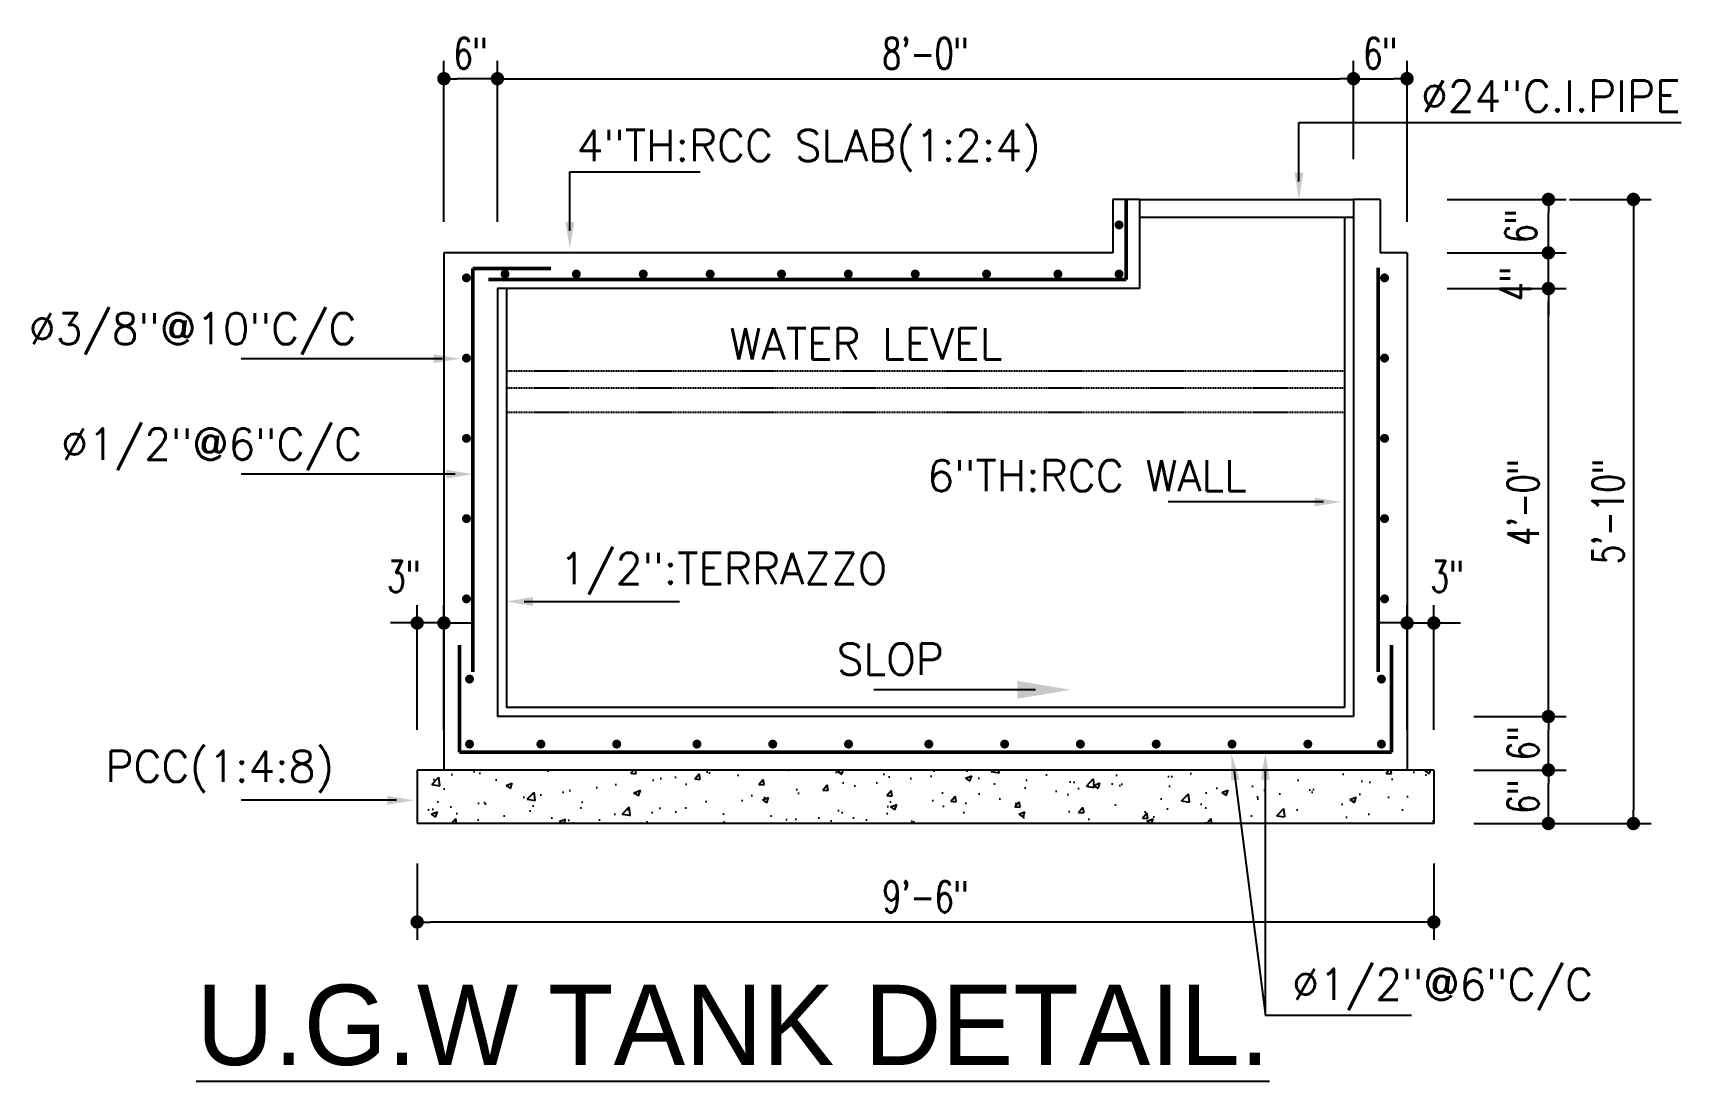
# Model space of a CAD drawing. Header units: millimetres. Extents: x -1636 to 265439, y -57189 to 32701.
# Drawn here: x 2659.4 to 3029.1, y -223.8 to 11.3 of the extents above; entities that cross this region are included whole.
import ezdxf

# ---------------------------------------------------------------- set-up
doc = ezdxf.new("R2010")
doc.units = ezdxf.units.MM
doc.linetypes.add('HIDDEN', pattern=[0.375, 0.25, -0.125])
for name, color, linetype, lineweight in [('DIM', 7, 'Continuous', 25), ('WALL', 5, 'Continuous', 50), ('WINDOW', 2, 'Continuous', 25)]:
    doc.layers.add(name, color=color, linetype=linetype, lineweight=lineweight)
for name, color, linetype in [('Hatch', 22, 'Continuous'), ('HIDDEN', 2, 'HIDDEN'), ('Rechrge pit', 7, 'Continuous'), ('Section', 242, 'Continuous'), ('Text', 170, 'Continuous')]:
    doc.layers.add(name, color=color, linetype=linetype)
doc.styles.add('STYLE2', font='romans.shx', dxfattribs={"width": 0.7})
doc.dimstyles.new('QASIM', dxfattribs={"dimtxt": 7, "dimasz": 3, "dimexe": 4, "dimexo": 9, "dimgap": 1.5, "dimtad": 1, "dimdec": 3, "dimlfac": 0.5, "dimzin": 3, "dimdsep": 46, "dimlunit": 4, "dimtxsty": 'STYLE2', "dimblk1": 'DOT', "dimblk2": 'DOT', "dimsah": 1, "dimcen": 0, "dimclrd": 252, "dimclre": 252, "dimclrt": 7, "dimadec": 0, "dimazin": 0, "dimtfac": 1, "dimtdec": 0, "dimtmove": 2, "dimatfit": 3, "dimldrblk": 'DOT', "dimfxl": 0, "dimtolj": 1, "dimtzin": 3, "dimarcsym": 0})

# ---------------------------------------------------------------- blocks, each defined once
blk = doc.blocks.new('_Dot')
at = {"color": 0, "linetype": 'ByBlock', "lineweight": -2}
blk.add_line((-0.5, 0), (-1, 0), dxfattribs=at)
at = {"color": 0, "linetype": 'ByBlock', "const_width": 0.5}
blk.add_lwpolyline([(-0.25, 0, 1), (0.25, 0, 1)], format="xyb", close=True, dxfattribs=at)
blk = doc.blocks.new('*D229')
at = {"layer": 'Defpoints', "color": 0}
for p in [(2880.82, 2961.3), (2912.52, 2961.3), (2880.82, 2953.3)]:
    blk.add_point(p, dxfattribs=at)
at = {"layer": 'DIM', "color": 252, "lineweight": -2}
for p, q in [((2912.52, 2964.3), (2912.52, 2967.3)), ((2889.82, 2961.3), (2916.52, 2961.3)), ((2912.52, 2953.3), (2912.52, 2961.3)), ((2889.82, 2953.3), (2916.52, 2953.3)), ((2912.52, 2950.3), (2912.52, 2947.3))]:
    blk.add_line(p, q, dxfattribs=at)
at = {"layer": 'DIM', "color": 252, "lineweight": -2, "xscale": 3, "yscale": 3, "zscale": 3}
for p, rotation in [((2912.52, 2961.3), 270), ((2912.52, 2953.3), 90)]:
    blk.add_blockref('_Dot', p, dxfattribs=dict(at, rotation=rotation))
at = {"layer": 'DIM', "color": 7, "insert": (2905.14, 2954.3), "char_height": 7, "attachment_point": 5, "rotation": 90, "style": 'STYLE2'}
blk.add_mtext('\\A1;4"', dxfattribs=at)
blk = doc.blocks.new('*D230')
at = {"layer": 'Defpoints', "color": 0}
for p in [(2880.82, 2973.3), (2912.52, 2973.3), (2880.82, 2961.3)]:
    blk.add_point(p, dxfattribs=at)
at = {"layer": 'DIM', "color": 252, "lineweight": -2}
for p, q in [((2889.82, 2973.3), (2916.52, 2973.3)), ((2912.52, 2964.3), (2912.52, 2970.3)), ((2889.82, 2961.3), (2916.52, 2961.3))]:
    blk.add_line(p, q, dxfattribs=at)
at = {"layer": 'DIM', "color": 252, "lineweight": -2, "xscale": 3, "yscale": 3, "zscale": 3}
for p, rotation in [((2912.52, 2973.3), 90), ((2912.52, 2961.3), 270)]:
    blk.add_blockref('_Dot', p, dxfattribs=dict(at, rotation=rotation))
at = {"layer": 'DIM', "color": 7, "insert": (2906.35, 2967.3), "char_height": 7, "attachment_point": 5, "rotation": 90, "style": 'STYLE2'}
blk.add_mtext('\\A1;6"', dxfattribs=at)
blk = doc.blocks.new('*D231')
at = {"layer": 'Defpoints', "color": 0}
for p in [(2886.82, 2845.3), (2912.52, 2845.3), (2886.82, 2833.3)]:
    blk.add_point(p, dxfattribs=at)
at = {"layer": 'DIM', "color": 252, "lineweight": -2}
for p, q in [((2895.82, 2845.3), (2916.52, 2845.3)), ((2912.52, 2836.3), (2912.52, 2842.3)), ((2895.82, 2833.3), (2916.52, 2833.3))]:
    blk.add_line(p, q, dxfattribs=at)
at = {"layer": 'DIM', "color": 252, "lineweight": -2, "xscale": 3, "yscale": 3, "zscale": 3}
for p, rotation in [((2912.52, 2845.3), 90), ((2912.52, 2833.3), 270)]:
    blk.add_blockref('_Dot', p, dxfattribs=dict(at, rotation=rotation))
at = {"layer": 'DIM', "color": 7, "insert": (2906.85, 2839.3), "char_height": 7, "attachment_point": 5, "rotation": 90, "style": 'STYLE2'}
blk.add_mtext('\\A1;6"', dxfattribs=at)
blk = doc.blocks.new('*D232')
at = {"layer": 'Defpoints', "color": 0}
for p in [(2886.82, 2857.3), (2912.52, 2857.3), (2886.82, 2845.3)]:
    blk.add_point(p, dxfattribs=at)
at = {"layer": 'DIM', "color": 252, "lineweight": -2}
for p, q in [((2895.82, 2857.3), (2916.52, 2857.3)), ((2912.52, 2848.3), (2912.52, 2854.3)), ((2895.82, 2845.3), (2916.52, 2845.3))]:
    blk.add_line(p, q, dxfattribs=at)
at = {"layer": 'DIM', "color": 252, "lineweight": -2, "xscale": 3, "yscale": 3, "zscale": 3}
for p, rotation in [((2912.52, 2857.3), 90), ((2912.52, 2845.3), 270)]:
    blk.add_blockref('_Dot', p, dxfattribs=dict(at, rotation=rotation))
at = {"layer": 'DIM', "color": 7, "insert": (2906.85, 2851.3), "char_height": 7, "attachment_point": 5, "rotation": 90, "style": 'STYLE2'}
blk.add_mtext('\\A1;6"', dxfattribs=at)
blk = doc.blocks.new('*D233')
at = {"layer": 'Defpoints', "color": 0}
for p in [(2880.82, 2953.3), (2912.52, 2953.3), (2886.82, 2857.3)]:
    blk.add_point(p, dxfattribs=at)
at = {"layer": 'DIM', "color": 252, "lineweight": -2}
for p, q in [((2889.82, 2953.3), (2916.52, 2953.3)), ((2912.52, 2860.3), (2912.52, 2950.3)), ((2895.82, 2857.3), (2916.52, 2857.3))]:
    blk.add_line(p, q, dxfattribs=at)
at = {"layer": 'DIM', "color": 252, "lineweight": -2, "xscale": 3, "yscale": 3, "zscale": 3}
for p, rotation in [((2912.52, 2953.3), 90), ((2912.52, 2857.3), 270)]:
    blk.add_blockref('_Dot', p, dxfattribs=dict(at, rotation=rotation))
at = {"layer": 'DIM', "color": 7, "insert": (2906.85, 2905.3), "char_height": 7, "attachment_point": 5, "rotation": 90, "style": 'STYLE2'}
blk.add_mtext('\\A1;4\'-0"', dxfattribs=at)
blk = doc.blocks.new('*D234')
at = {"layer": 'Defpoints', "color": 0}
for p in [(2868.82, 3000.38), (2868.82, 2973.3), (2676.82, 2959.3)]:
    blk.add_point(p, dxfattribs=at)
at = {"layer": 'DIM', "color": 252, "lineweight": -2}
for p, q in [((2676.82, 2968.3), (2676.82, 3004.38)), ((2868.82, 2982.3), (2868.82, 3004.38)), ((2679.82, 3000.38), (2865.82, 3000.38))]:
    blk.add_line(p, q, dxfattribs=at)
at = {"layer": 'DIM', "color": 252, "lineweight": -2, "xscale": 3, "yscale": 3, "zscale": 3, "rotation": 180}
blk.add_blockref('_Dot', (2676.82, 3000.38), dxfattribs=at)
at = {"layer": 'DIM', "color": 252, "lineweight": -2, "xscale": 3, "yscale": 3, "zscale": 3}
blk.add_blockref('_Dot', (2868.82, 3000.38), dxfattribs=at)
at = {"layer": 'DIM', "color": 7, "insert": (2772.82, 3006.05), "char_height": 7, "attachment_point": 5, "style": 'STYLE2'}
blk.add_mtext('\\A1;8\'-0"', dxfattribs=at)
blk = doc.blocks.new('*D235')
at = {"layer": 'Defpoints', "color": 0}
for p in [(2658.82, 2833.3), (2886.82, 2833.3), (2658.82, 2811.2)]:
    blk.add_point(p, dxfattribs=at)
at = {"layer": 'DIM', "color": 252, "lineweight": -2}
for p, q in [((2658.82, 2824.3), (2658.82, 2807.2)), ((2886.82, 2824.3), (2886.82, 2807.2)), ((2883.82, 2811.2), (2661.82, 2811.2))]:
    blk.add_line(p, q, dxfattribs=at)
at = {"layer": 'DIM', "color": 252, "lineweight": -2, "xscale": 3, "yscale": 3, "zscale": 3, "rotation": 180}
blk.add_blockref('_Dot', (2658.82, 2811.2), dxfattribs=at)
at = {"layer": 'DIM', "color": 252, "lineweight": -2, "xscale": 3, "yscale": 3, "zscale": 3}
blk.add_blockref('_Dot', (2886.82, 2811.2), dxfattribs=at)
at = {"layer": 'DIM', "color": 7, "insert": (2772.82, 2816.87), "char_height": 7, "attachment_point": 5, "style": 'STYLE2'}
blk.add_mtext('\\A1;9\'-6"', dxfattribs=at)
blk = doc.blocks.new('*D236')
at = {"layer": 'Defpoints', "color": 0}
for p in [(2664.82, 3000.38), (2664.82, 2959.3), (2676.82, 2959.3)]:
    blk.add_point(p, dxfattribs=at)
at = {"layer": 'DIM', "color": 252, "lineweight": -2}
for p, q in [((2664.82, 2968.3), (2664.82, 3004.38)), ((2676.82, 2968.3), (2676.82, 3004.38)), ((2673.82, 3000.38), (2667.82, 3000.38))]:
    blk.add_line(p, q, dxfattribs=at)
at = {"layer": 'DIM', "color": 252, "lineweight": -2, "xscale": 3, "yscale": 3, "zscale": 3, "rotation": 180}
blk.add_blockref('_Dot', (2664.82, 3000.38), dxfattribs=at)
at = {"layer": 'DIM', "color": 252, "lineweight": -2, "xscale": 3, "yscale": 3, "zscale": 3}
blk.add_blockref('_Dot', (2676.82, 3000.38), dxfattribs=at)
at = {"layer": 'DIM', "color": 7, "insert": (2670.82, 3006.05), "char_height": 7, "attachment_point": 5, "style": 'STYLE2'}
blk.add_mtext('\\A1;6"', dxfattribs=at)
blk = doc.blocks.new('*D237')
at = {"layer": 'Defpoints', "color": 0}
for p in [(2658.82, 2878.28), (2658.82, 2845.3), (2664.82, 2845.3)]:
    blk.add_point(p, dxfattribs=at)
at = {"layer": 'DIM', "color": 252, "lineweight": -2}
for p, q in [((2658.82, 2854.3), (2658.82, 2882.28)), ((2664.82, 2854.3), (2664.82, 2882.28)), ((2655.82, 2878.28), (2652.82, 2878.28)), ((2664.82, 2878.28), (2658.82, 2878.28)), ((2667.82, 2878.28), (2670.82, 2878.28))]:
    blk.add_line(p, q, dxfattribs=at)
at = {"layer": 'DIM', "color": 252, "lineweight": -2, "xscale": 3, "yscale": 3, "zscale": 3}
blk.add_blockref('_Dot', (2658.82, 2878.28), dxfattribs=at)
at = {"layer": 'DIM', "color": 252, "lineweight": -2, "xscale": 3, "yscale": 3, "zscale": 3, "rotation": 180}
blk.add_blockref('_Dot', (2664.82, 2878.28), dxfattribs=at)
at = {"layer": 'DIM', "color": 7, "insert": (2655.82, 2888.7), "char_height": 7, "attachment_point": 5, "style": 'STYLE2'}
blk.add_mtext('\\A1;3"', dxfattribs=at)
blk = doc.blocks.new('*D238')
at = {"layer": 'Defpoints', "color": 0}
for p in [(2886.82, 2878.28), (2880.82, 2845.3), (2886.82, 2845.3)]:
    blk.add_point(p, dxfattribs=at)
at = {"layer": 'DIM', "color": 252, "lineweight": -2}
for p, q in [((2880.82, 2854.3), (2880.82, 2882.28)), ((2886.82, 2854.3), (2886.82, 2882.28)), ((2877.82, 2878.28), (2874.82, 2878.28)), ((2880.82, 2878.28), (2886.82, 2878.28)), ((2889.82, 2878.28), (2892.82, 2878.28))]:
    blk.add_line(p, q, dxfattribs=at)
at = {"layer": 'DIM', "color": 252, "lineweight": -2, "xscale": 3, "yscale": 3, "zscale": 3}
blk.add_blockref('_Dot', (2880.82, 2878.28), dxfattribs=at)
at = {"layer": 'DIM', "color": 252, "lineweight": -2, "xscale": 3, "yscale": 3, "zscale": 3, "rotation": 180}
blk.add_blockref('_Dot', (2886.82, 2878.28), dxfattribs=at)
at = {"layer": 'DIM', "color": 7, "insert": (2889.82, 2888.7), "char_height": 7, "attachment_point": 5, "style": 'STYLE2'}
blk.add_mtext('\\A1;3"', dxfattribs=at)
blk = doc.blocks.new('*D239')
at = {"layer": 'Defpoints', "color": 0}
for p in [(2880.82, 3000.38), (2868.82, 2973.3), (2880.82, 2959.3)]:
    blk.add_point(p, dxfattribs=at)
at = {"layer": 'DIM', "color": 252, "lineweight": -2}
for p, q in [((2868.82, 2982.3), (2868.82, 3004.38)), ((2880.82, 2968.3), (2880.82, 3004.38)), ((2871.82, 3000.38), (2877.82, 3000.38))]:
    blk.add_line(p, q, dxfattribs=at)
at = {"layer": 'DIM', "color": 252, "lineweight": -2, "xscale": 3, "yscale": 3, "zscale": 3, "rotation": 180}
blk.add_blockref('_Dot', (2868.82, 3000.38), dxfattribs=at)
at = {"layer": 'DIM', "color": 252, "lineweight": -2, "xscale": 3, "yscale": 3, "zscale": 3}
blk.add_blockref('_Dot', (2880.82, 3000.38), dxfattribs=at)
at = {"layer": 'DIM', "color": 7, "insert": (2874.82, 3006.05), "char_height": 7, "attachment_point": 5, "style": 'STYLE2'}
blk.add_mtext('\\A1;6"', dxfattribs=at)
blk = doc.blocks.new('*D240')
at = {"layer": 'Defpoints', "color": 0}
for p in [(2908.26, 2973.3), (2902.26, 2833.3), (2931.58, 2833.3)]:
    blk.add_point(p, dxfattribs=at)
at = {"layer": 'DIM', "color": 252, "lineweight": -2}
for p, q in [((2917.26, 2973.3), (2935.58, 2973.3)), ((2931.58, 2970.3), (2931.58, 2836.3)), ((2911.26, 2833.3), (2935.58, 2833.3))]:
    blk.add_line(p, q, dxfattribs=at)
at = {"layer": 'DIM', "color": 252, "lineweight": -2, "xscale": 3, "yscale": 3, "zscale": 3}
for p, rotation in [((2931.58, 2973.3), 90), ((2931.58, 2833.3), 270)]:
    blk.add_blockref('_Dot', p, dxfattribs=dict(at, rotation=rotation))
at = {"layer": 'DIM', "color": 7, "insert": (2925.91, 2903.3), "char_height": 7, "attachment_point": 5, "rotation": 90, "style": 'STYLE2'}
blk.add_mtext('\\A1;5\'-10"', dxfattribs=at)
blk = doc.blocks.new('BX5')
at = {"layer": 'Hatch'}
h = blk.add_hatch(dxfattribs=at)
h.set_pattern_fill('AR-CONC', color=256, scale=2, style=0)
h.set_pattern_definition([(50, (140.49, -5665.503), (14.345204, -1.255043), [1.5, -16.5]), (355, (140.49, -5665.503), (-2.775027, 15.043843), [1.2, -13.2]), (100.4514, (141.686, -5665.608), (11.570188, 13.78879), [1.274804, -14.022842]), (46.1842, (140.49, -5661.503), (21.34482, -3.31038), [2.25, -24.75]), (96.6356, (142.27, -5661.78), (18.693254, 19.482357), [1.912206, -21.03426]), (351.1842, (140.49, -5661.503), (18.69324, 19.48237), [1.8, -19.8]), (21, (142.49, -5662.503), (11.938141, -8.052378), [1.5, -16.5]), (326, (142.49, -5662.503), (4.866307, 14.503), [1.2, -13.2]), (71.4514, (143.485, -5663.174), (16.804453, 6.45061), [1.274804, -14.022842]), (37.5, (140.4904, -5665.5034), (0.243197, 6.657877), [0, -13.04, 0, -13.4, 0, -13.25]), (7.5, (140.4904, -5665.5034), (5.261391, 7.888234), [0, -7.64, 0, -12.74, 0, -5.05]), (327.5, (136.0304, -5665.5034), (10.6764487, -0.4510974), [0, -5, 0, -15.6, 0, -20.7]), (317.5, (134.03, -5665.503), (11.663723, 2.0021), [0, -6.5, 0, -10.36, 0, -14.7])])
h.paths.add_polyline_path([(2886.8211, 2833.2962), (2886.8211, 2845.2962), (2658.8211, 2845.2962), (2658.8211, 2833.2962)])
at = {"layer": 'DIM'}
for p, q in [((2856.5745, 2990.5303), (2942.2611, 2990.5303)), ((2693.0685, 2979.4478), (2722.3083, 2979.4478))]:
    blk.add_line(p, q, dxfattribs=at)
at = {"layer": 'DIM', "color": 252}
for p, q in [((2856.5745, 2977.2962), (2856.5745, 2990.5303)), ((2693.0685, 2966.2137), (2693.0685, 2979.4478)), ((2664.484, 2937.563), (2619.3249, 2937.563)), ((2667.342, 2911.6673), (2619.3249, 2911.6673)), ((2862.0693, 2905.4261), (2827.2428, 2905.4261)), ((2682.8211, 2883.0972), (2717.6475, 2883.0972)), ((2797.4556, 2863.2985), (2761.2468, 2863.2985)), ((2842.0159, 2845.0238), (2849.0307, 2790.7513)), ((2849.0307, 2845.1264), (2849.0307, 2790.3388)), ((2654.1513, 2838.5018), (2619.3249, 2838.5018)), ((2849.0307, 2790.3388), (2881.8005, 2790.3388))]:
    blk.add_line(p, q, dxfattribs=at)
for points in [[(2857.5745, 2979.2962), (2855.5745, 2979.2962), (2856.5745, 2973.2962)], [(2694.0685, 2968.2137), (2692.0685, 2968.2137), (2693.0685, 2962.2137)], [(2662.484, 2938.563), (2662.484, 2936.563), (2668.484, 2937.563)], [(2665.342, 2912.6673), (2665.342, 2910.6673), (2671.342, 2911.6673)], [(2860.0693, 2906.4261), (2860.0693, 2904.4261), (2866.0693, 2905.4261)], [(2684.8211, 2882.0972), (2684.8211, 2884.0972), (2678.8211, 2883.0972)], [(2793.4556, 2861.2985), (2793.4556, 2865.2985), (2805.4556, 2863.2985)], [(2841.3188, 2842.8992), (2843.2974, 2843.1914), (2841.4316, 2848.9809)], [(2848.0307, 2843.1264), (2850.0307, 2843.1264), (2849.0307, 2849.1264)], [(2652.1513, 2839.5018), (2652.1513, 2837.5018), (2658.1513, 2838.5018)]]:
    blk.add_solid(points, dxfattribs=at)
at = {"layer": 'HIDDEN'}
for p, q in [((2866.8211, 2934.8007), (2678.8211, 2934.8007)), ((2866.8211, 2930.96), (2678.8211, 2930.96)), ((2866.8211, 2925.4733), (2678.8211, 2925.4733))]:
    blk.add_line(p, q, dxfattribs=at)
at = {"layer": 'Section'}
for p, q in [((2820.8211, 2973.2962), (2814.8211, 2973.2962)), ((2814.8211, 2973.2962), (2814.8211, 2961.2962)), ((2820.8211, 2973.2962), (2868.8211, 2973.2962)), ((2820.8211, 2973.2962), (2820.8211, 2953.2962)), ((2874.8211, 2973.2962), (2868.8211, 2973.2962)), ((2868.8211, 2973.2962), (2868.8211, 2857.2962)), ((2874.8211, 2973.2962), (2874.8211, 2961.2962)), ((2820.8211, 2969.2962), (2868.8211, 2969.2962)), ((2866.8211, 2969.2962), (2866.8211, 2859.2962)), ((2814.8211, 2961.2962), (2664.8211, 2961.2962)), ((2664.8211, 2961.2962), (2664.8211, 2845.2962)), ((2880.8211, 2961.2962), (2874.8211, 2961.2962)), ((2880.8211, 2961.2962), (2880.8211, 2845.2962)), ((2820.8211, 2953.2962), (2676.8211, 2953.2962)), ((2676.8211, 2953.2962), (2676.8211, 2857.2962)), ((2678.8211, 2953.2962), (2678.8211, 2859.2962)), ((2868.8211, 2857.2962), (2676.8211, 2857.2962)), ((2866.8211, 2859.2962), (2678.8211, 2859.2962)), ((2886.8211, 2845.2962), (2658.8211, 2845.2962)), ((2658.8211, 2845.2962), (2658.8211, 2833.2962)), ((2886.8211, 2845.2962), (2886.8211, 2833.2962)), ((2886.8211, 2833.2962), (2658.8211, 2833.2962))]:
    blk.add_line(p, q, dxfattribs=at)
at = {"layer": 'WALL'}
for p, q in [((2817.8211, 2973.2962), (2817.8211, 2955.2962)), ((2671.3211, 2957.7962), (2671.3211, 2867.2962)), ((2688.8211, 2957.7962), (2671.3211, 2957.7962)), ((2874.3211, 2957.9808), (2874.3211, 2867.2962)), ((2817.8211, 2955.2962), (2674.8211, 2955.2962)), ((2668.3211, 2873.2962), (2668.3211, 2849.2962)), ((2877.3211, 2873.2962), (2877.3211, 2849.2962)), ((2877.3211, 2849.2962), (2668.3211, 2849.2962))]:
    blk.add_line(p, q, dxfattribs=at)
at = {"layer": 'WALL', "const_width": 1}
for points in [[(2815.7251, 2967.5727, 1), (2816.7251, 2967.5727, 1)], [(2678.023, 2956.559, 1), (2679.023, 2956.559, 1)], [(2694.023, 2956.559, 1), (2695.023, 2956.559, 1)], [(2709.023, 2956.559, 1), (2710.023, 2956.559, 1)], [(2724.023, 2956.559, 1), (2725.023, 2956.559, 1)], [(2740.023, 2956.559, 1), (2741.023, 2956.559, 1)], [(2755.023, 2956.559, 1), (2756.023, 2956.559, 1)], [(2770.023, 2956.559, 1), (2771.023, 2956.559, 1)], [(2786.023, 2956.559, 1), (2787.023, 2956.559, 1)], [(2802.023, 2956.559, 1), (2803.023, 2956.559, 1)], [(2815.7251, 2956.559, 1), (2816.7251, 2956.559, 1)], [(2669.3729, 2955.6938, 1), (2670.3729, 2955.6938, 1)], [(2876.2693, 2955.6938, -1), (2875.2693, 2955.6938, -1)], [(2669.3729, 2937.6938, 1), (2670.3729, 2937.6938, 1)], [(2876.2693, 2937.6938, -1), (2875.2693, 2937.6938, -1)], [(2669.3729, 2919.6938, 1), (2670.3729, 2919.6938, 1)], [(2876.2693, 2919.6938, -1), (2875.2693, 2919.6938, -1)], [(2669.3729, 2901.6938, 1), (2670.3729, 2901.6938, 1)], [(2876.2693, 2901.6938, -1), (2875.2693, 2901.6938, -1)], [(2669.3729, 2883.6938, 1), (2670.3729, 2883.6938, 1)], [(2876.2693, 2883.6938, -1), (2875.2693, 2883.6938, -1)], [(2670.0667, 2865.6938, 1), (2671.0667, 2865.6938, 1)], [(2875.5755, 2865.6938, -1), (2874.5755, 2865.6938, -1)], [(2670.0667, 2851.1142, 1), (2671.0667, 2851.1142, 1)], [(2686.0667, 2851.1142, 1), (2687.0667, 2851.1142, 1)], [(2703.0667, 2851.1142, 1), (2704.0667, 2851.1142, 1)], [(2721.0667, 2851.1142, 1), (2722.0667, 2851.1142, 1)], [(2738.0667, 2851.1142, 1), (2739.0667, 2851.1142, 1)], [(2755.0667, 2851.1142, 1), (2756.0667, 2851.1142, 1)], [(2773.0667, 2851.1142, 1), (2774.0667, 2851.1142, 1)], [(2790.0667, 2851.1142, 1), (2791.0667, 2851.1142, 1)], [(2807.0667, 2851.1142, 1), (2808.0667, 2851.1142, 1)], [(2824.0667, 2851.1142, 1), (2825.0667, 2851.1142, 1)], [(2841.0667, 2851.1142, 1), (2842.0667, 2851.1142, 1)], [(2858.0667, 2851.1142, 1), (2859.0667, 2851.1142, 1)], [(2874.5667, 2851.1142, 1), (2875.5667, 2851.1142, 1)]]:
    blk.add_lwpolyline(points, format="xyb", close=True, dxfattribs=at)
at = {"layer": 'DIM', "color": 7, "style": 'STYLE2'}
for s, p in [('%%c24"C.I.PIPE', (2883.9471, 2992.973)), ('4"TH:RCC SLAB(1:2:4)', (2694.5823, 2981.8906)), ('%%c3/8"@10"C/C', (2571.7485, 2940.8039)), ('WATER LEVEL', (2728.871, 2937.4063)), ('%%c1/2"@6"C/C', (2579.0034, 2914.9083)), ('6"TH:RCC WALL', (2773.2255, 2907.8317)), ('1/2":TERRAZZO', (2690.7287, 2886.999)), ('SLOP', (2752.9287, 2866.6852)), ('PCC(1:4:8)', (2588.8964, 2842.6211)), ('%%c1/2"@6"C/C', (2855.0768, 2793.7377))]:
    blk.add_text(s, height=7, dxfattribs=at).set_placement(p)
at = {"layer": 'Text'}
blk.add_text('%%UU.G.W TANK DETAIL.', height=18, dxfattribs=at).set_placement((2609.2822, 2779.1342))
at = {"layer": 'DIM'}
for base, p1, p2, picture, middle in [((2664.8211, 3000.3799), (2676.8211, 2959.2962), (2664.8211, 2959.2962), '*D236', (2670.8211, 3006.0466)), ((2868.8211, 3000.3799), (2676.8211, 2959.2962), (2868.8211, 2973.2962), '*D234', (2772.8211, 3006.0466)), ((2880.8211, 3000.3799), (2868.8211, 2973.2962), (2880.8211, 2959.2962), '*D239', (2874.8211, 3006.0466))]:
    dim = blk.add_linear_dim(base=base, p1=p1, p2=p2, dimstyle='QASIM', override={"dimexe": 4}, dxfattribs=at)
    dim.commit()
    dim.dimension.update_dxf_attribs({"geometry": picture, "text_midpoint": middle})
for base, p1, p2, picture, middle in [((2912.5191, 2973.2962), (2880.8211, 2961.2962), (2880.8211, 2973.2962), '*D230', (2906.3524, 2967.2962)), ((2912.5191, 2961.2962), (2880.8211, 2953.2962), (2880.8211, 2961.2962), '*D229', (2905.1359, 2954.2962))]:
    dim = blk.add_linear_dim(base=base, p1=p1, p2=p2, angle=90, dimstyle='QASIM', dxfattribs=at)
    dim.commit()
    dim.dimension.update_dxf_attribs({"geometry": picture, "text_midpoint": middle, "dimtype": 128})
for base, p1, p2, picture, middle in [((2931.5793, 2833.2962), (2908.2647, 2973.2962), (2902.2647, 2833.2962), '*D240', (2925.9127, 2903.2962)), ((2912.5191, 2953.2962), (2886.8211, 2857.2962), (2880.8211, 2953.2962), '*D233', (2906.8524, 2905.2962)), ((2912.5191, 2857.2962), (2886.8211, 2845.2962), (2886.8211, 2857.2962), '*D232', (2906.8524, 2851.2962)), ((2912.5191, 2845.2962), (2886.8211, 2833.2962), (2886.8211, 2845.2962), '*D231', (2906.8524, 2839.2962))]:
    dim = blk.add_linear_dim(base=base, p1=p1, p2=p2, angle=90, dimstyle='QASIM', dxfattribs=at)
    dim.commit()
    dim.dimension.update_dxf_attribs({"geometry": picture, "text_midpoint": middle})
for base, p1, p2, picture, middle in [((2658.8211, 2878.2801), (2664.8211, 2845.2962), (2658.8211, 2845.2962), '*D237', (2655.8211, 2888.6968)), ((2886.8211, 2878.2801), (2880.8211, 2845.2962), (2886.8211, 2845.2962), '*D238', (2889.8211, 2888.6968))]:
    dim = blk.add_linear_dim(base=base, p1=p1, p2=p2, dimstyle='QASIM', dxfattribs=at)
    dim.commit()
    dim.dimension.update_dxf_attribs({"geometry": picture, "text_midpoint": middle, "dimtype": 128})
dim = blk.add_linear_dim(base=(2658.8211, 2811.2018), p1=(2886.8211, 2833.2962), p2=(2658.8211, 2833.2962), dimstyle='QASIM', dxfattribs=at)
dim.commit()
dim.dimension.update_dxf_attribs({"geometry": '*D235', "text_midpoint": (2772.8211, 2816.8684)})
blk = doc.blocks.new('A$Cd6e90a3a')
at = {"layer": 'WINDOW'}
blk.add_blockref('BX5', (-2572.75, -2775.53), dxfattribs=at)
blk = doc.blocks.new('224')
blk.add_blockref('A$Cd6e90a3a', (2659.54, -223.83))

msp = doc.modelspace()

# ---------------------------------------------------------------- block references
at = {"layer": 'Rechrge pit'}
msp.add_blockref('224', (0, 0), dxfattribs=at)

doc.saveas('drawing.dxf')
